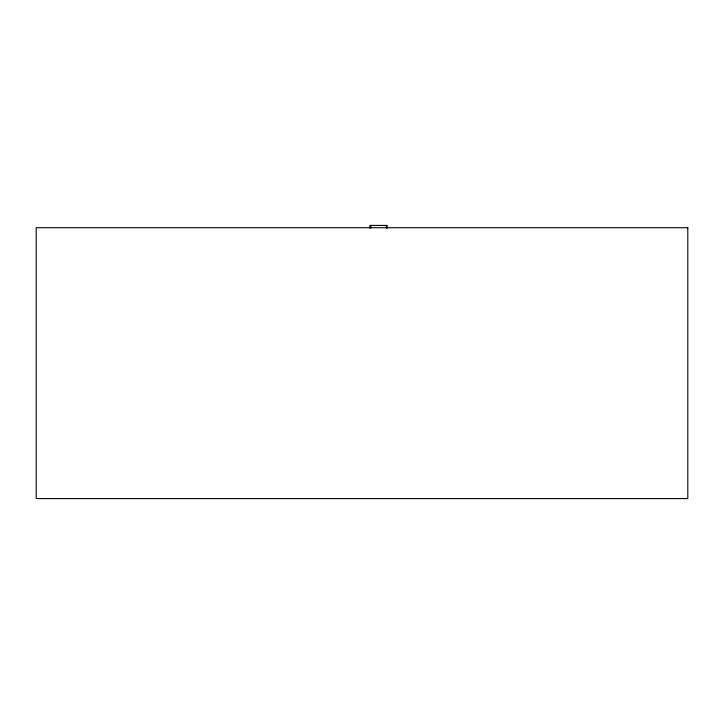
<?xml version="1.0" encoding="UTF-8"?>
<svg xmlns="http://www.w3.org/2000/svg" width="724" height="724" viewBox="0 0 724 724"><rect width="100%" height="100%" fill="white"/><g stroke="black" fill="none" stroke-linecap="round" stroke-linejoin="round"><path stroke-width="1.09" d="M387.177 228.16L387.177 225.417L369.901 225.417L369.901 228.16M386.363 225.417L386.363 228.16M370.932 225.417L370.932 228.16M687.8 227.707L36.2 227.707L36.2 498.583L687.8 498.583L687.8 227.707"/></g></svg>
